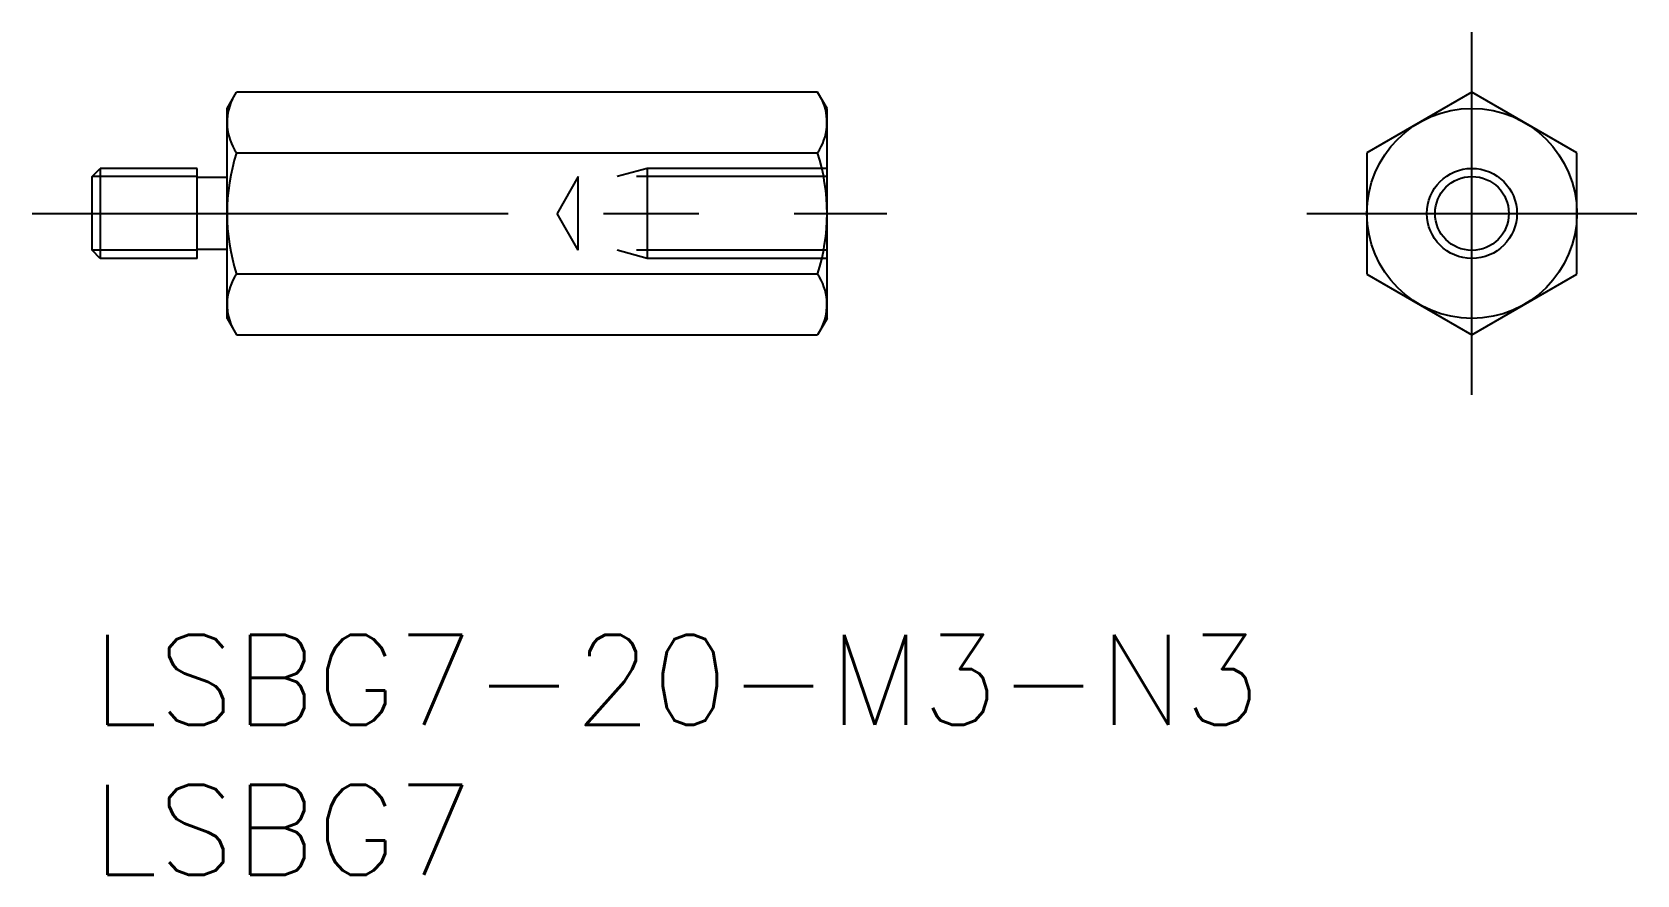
# Model space of a CAD drawing. Extents: x -2 to 51.5, y -8 to 20.1.
import ezdxf

# ---------------------------------------------------------------- set-up
doc = ezdxf.new("R2010")
doc.units = 0
doc.header["$LTSCALE"] = 0.5
doc.linetypes.add('CENTER', pattern=[50.8, 31.75, -6.35, 6.35, -6.35])
doc.linetypes.add('DASHED', pattern=[19.05, 12.7, -6.35])
for name, color, linetype in [('MSM_CENTER', 1, 'CENTER'), ('MSM_CONTINUOUS', 7, 'CONTINUOUS'), ('MSM_DASHED', 4, 'DASHED'), ('MSM_NARROW', 5, 'CONTINUOUS'), ('MSM_PART_NUMBER', 7, 'CONTINUOUS')]:
    doc.layers.add(name, color=color, linetype=linetype)
doc.styles.get("Standard").update_dxf_attribs({"font": 'txt.shx', "height": 3, "bigfont": 'bigfont.shx'})

# ---------------------------------------------------------------- blocks, each defined once
blk = doc.blocks.new('*U4')
at = {"layer": 'MSM_PART_NUMBER'}
blk.add_text('LSBG7-20-M3-N3', height=3, dxfattribs=at).set_placement((0, -3))
blk = doc.blocks.new('*U5')
at = {"layer": 'MSM_PART_NUMBER'}
blk.add_text('LSBG7', height=3, dxfattribs=at).set_placement((0, -8))

msp = doc.modelspace()

# ---------------------------------------------------------------- linework, layer by layer
at = {"layer": 'MSM_CENTER'}
for p, q in [((46, 8), (46, 20.083)), ((-2, 14.041), (26.5, 14.041)), ((40.5, 14.041), (51.5, 14.041))]:
    msp.add_line(p, q, dxfattribs=at)
at = {"layer": 'MSM_CONTINUOUS'}
for p, q in [((4.5, 17.541), (4.813, 18.083)), ((24.187, 18.083), (4.813, 18.083)), ((24.5, 17.541), (24.187, 18.083)), ((46, 18.083), (42.5, 16.062)), ((49.5, 16.062), (46, 18.083)), ((4.5, 10.541), (4.5, 17.541)), ((24.5, 10.541), (24.5, 17.541)), ((4.813, 16.062), (24.187, 16.062)), ((42.5, 16.062), (42.5, 12.021)), ((49.5, 12.021), (49.5, 16.062)), ((0, 15.271), (0.27, 15.541)), ((0.27, 15.541), (0.27, 12.541)), ((3.5, 15.541), (0.27, 15.541)), ((3.5, 12.541), (3.5, 15.541)), ((0, 12.812), (0, 15.271)), ((4.5, 15.241), (3.5, 15.241)), ((4.5, 12.841), (3.5, 12.841)), ((0.27, 12.541), (0, 12.812)), ((3.5, 12.541), (0.27, 12.541)), ((24.187, 12.021), (4.813, 12.021)), ((42.5, 12.021), (46, 10)), ((46, 10), (49.5, 12.021)), ((4.5, 10.541), (4.813, 10)), ((24.5, 10.541), (24.187, 10)), ((4.813, 10), (24.187, 10))]:
    msp.add_line(p, q, dxfattribs=at)
for radius in [3.5, 1.23]:
    msp.add_circle((46, 14.041), radius, dxfattribs=at)
for centre, radius, start, end in [((6.289, 17.073), 1.789, 154.3842, 214.3842), ((22.711, 17.073), 1.789, 325.6158, 25.6158), ((11.187, 14.041), 6.687, 162.412, 197.588), ((17.813, 14.041), 6.687, 342.412, 17.588), ((6.289, 11.01), 1.789, 145.6158, 205.6158), ((22.711, 11.01), 1.789, 334.3842, 34.3842)]:
    msp.add_arc(centre, radius, start, end, dxfattribs=at)
at = {"layer": 'MSM_DASHED'}
for p, q in [((18.5, 15.541), (17.5, 15.271)), ((24.5, 15.541), (18.5, 15.541)), ((18.5, 15.541), (18.5, 12.541)), ((16.21, 15.271), (15.5, 14.041)), ((24.5, 15.271), (16.21, 15.271)), ((16.21, 12.812), (16.21, 15.271)), ((16.21, 12.812), (15.5, 14.041)), ((24.5, 12.812), (16.21, 12.812)), ((18.5, 12.541), (17.5, 12.812)), ((24.5, 12.541), (18.5, 12.541))]:
    msp.add_line(p, q, dxfattribs=at)
at = {"layer": 'MSM_NARROW'}
for p, q in [((3.5, 15.271), (0, 15.271)), ((3.5, 12.812), (0, 12.812))]:
    msp.add_line(p, q, dxfattribs=at)
msp.add_circle((46, 14.041), 1.5, dxfattribs=at)

# ---------------------------------------------------------------- block references
at = {"layer": 'MSM_CONTINUOUS'}
for name in ['*U4', '*U5']:
    msp.add_blockref(name, (0, 0), dxfattribs=at)

doc.saveas('drawing.dxf')
